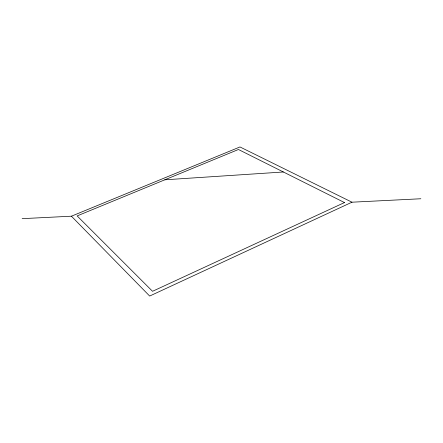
<?xml version="1.0" encoding="UTF-8"?>
<svg xmlns="http://www.w3.org/2000/svg" width="443" height="443" viewBox="0 0 443 443"><rect width="100%" height="100%" fill="white"/><g stroke="black" fill="none" stroke-linecap="round" stroke-linejoin="round"><path stroke-width="0.66" d="M420.85 198.757L351.975 202.196L149.668 296.051L71.412 216.201L22.15 218.659M71.412 216.201L239.973 146.949L351.975 202.196M164.807 179.808L283.382 171.989M344.477 202.567L152.542 291.3L77.126 215.918L238.434 149.496L344.477 202.567"/></g></svg>
